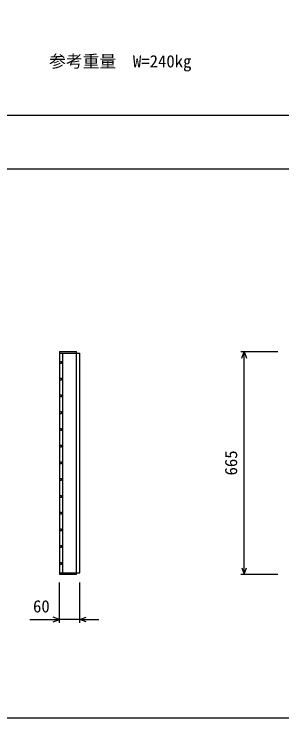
# Model space of a CAD drawing. Units: millimetres, scale not verified. Extents: x -12600 to 12600, y -8910 to 8910.
# Drawn here: x 7188 to 7987, y -2873 to -772 of the extents above; entities that cross this region are included whole.
import ezdxf
from ezdxf.enums import TextEntityAlignment as Align

# ---------------------------------------------------------------- set-up
doc = ezdxf.new("R2010")
doc.units = ezdxf.units.MM
doc.header["$LTSCALE"] = 30
doc.layers.add('0-0_DIM', color=7, linetype='Continuous', lineweight=25)
doc.layers.add('0-2_HATCH', color=6, linetype='Continuous', lineweight=25)
doc.styles.add('ＭＳ ゴシック', font='')
doc.styles.get('ＭＳ ゴシック').set_extended_font_data('MS Gothic')

msp = doc.modelspace()

# ---------------------------------------------------------------- linework, layer by layer
at = {"layer": '0-0_DIM'}
for p, q in [((2868.48, -1073.43), (9368.48, -1073.43)), ((2868.48, -1233.43), (9368.48, -1233.43)), ((7864.42, -1779.47), (7974.42, -1779.47)), ((7874.42, -2444.47), (7874.42, -1779.47)), ((7864.42, -2444.47), (7974.42, -2444.47)), ((7323.44, -2589.47), (7323.44, -2469.47)), ((7383.44, -2589.47), (7383.44, -2469.47)), ((7234.28, -2579.47), (7323.44, -2579.47)), ((7383.44, -2579.47), (7323.44, -2579.47)), ((7383.44, -2579.47), (7440.5, -2579.47))]:
    msp.add_line(p, q, dxfattribs=at)
msp.add_lwpolyline([(2868.48, -2873.43), (9368.48, -2873.43), (9368.48, 1626.57), (2868.48, 1626.57)], close=True, dxfattribs=at)
for points in [[(7867.33, -1798.93), (7874.42, -1779.47), (7881.5, -1798.93)], [(7867.33, -2425.01), (7874.42, -2444.47), (7881.5, -2425.01)], [(7303.98, -2586.55), (7323.44, -2579.47), (7303.98, -2572.39)], [(7402.89, -2586.55), (7383.44, -2579.47), (7402.89, -2572.39)]]:
    msp.add_lwpolyline(points, dxfattribs=at)
at = {"layer": '0-2_HATCH'}
for p, q in [((7323.44, -1779.47), (7323.44, -2444.47)), ((7323.44, -1779.47), (7373.44, -1779.47)), ((7323.44, -1783.97), (7383.44, -1783.97)), ((7333.44, -2439.97), (7333.44, -1783.97)), ((7383.44, -2439.97), (7383.44, -1783.97)), ((7323.44, -2439.97), (7383.44, -2439.97))]:
    msp.add_line(p, q, dxfattribs=at)
for points in [[(7323.44, -2444.47), (7373.44, -2444.47), (7373.44, -1779.47)], [(7323.44, -1808.97), (7329.44, -1808.97), (7329.44, -1814.97), (7323.44, -1814.97)], [(7323.44, -1858.97), (7329.44, -1858.97), (7329.44, -1864.97), (7323.44, -1864.97)], [(7323.44, -1908.97), (7329.44, -1908.97), (7329.44, -1914.97), (7323.44, -1914.97)], [(7323.44, -1958.97), (7329.44, -1958.97), (7329.44, -1964.97), (7323.44, -1964.97)], [(7323.44, -2008.97), (7329.44, -2008.97), (7329.44, -2014.97), (7323.44, -2014.97)], [(7323.44, -2058.97), (7329.44, -2058.97), (7329.44, -2064.97), (7323.44, -2064.97)], [(7323.44, -2108.97), (7329.44, -2108.97), (7329.44, -2114.97), (7323.44, -2114.97)], [(7323.44, -2158.97), (7329.44, -2158.97), (7329.44, -2164.97), (7323.44, -2164.97)], [(7323.44, -2208.97), (7329.44, -2208.97), (7329.44, -2214.97), (7323.44, -2214.97)], [(7323.44, -2258.97), (7329.44, -2258.97), (7329.44, -2264.97), (7323.44, -2264.97)], [(7323.44, -2308.97), (7329.44, -2308.97), (7329.44, -2314.97), (7323.44, -2314.97)], [(7323.44, -2358.97), (7329.44, -2358.97), (7329.44, -2364.97), (7323.44, -2364.97)], [(7323.44, -2408.97), (7329.44, -2408.97), (7329.44, -2414.97), (7323.44, -2414.97)]]:
    msp.add_lwpolyline(points, dxfattribs=at)

# ---------------------------------------------------------------- texts
at = {"layer": '0-0_DIM', "style": 'ＭＳ ゴシック'}
for s, p in [('参考重量\u3000W=240kg', (7292.33, -942.16)), ('60', (7244.16, -2569.47))]:
    msp.add_text(s, height=36.66, dxfattribs=at).set_placement(p, align=Align.BOTTOM_LEFT)
msp.add_text('665', height=36.66, rotation=90, dxfattribs=at).set_placement((7864.42, -2149.47), align=Align.BOTTOM_LEFT)

doc.saveas('drawing.dxf')
